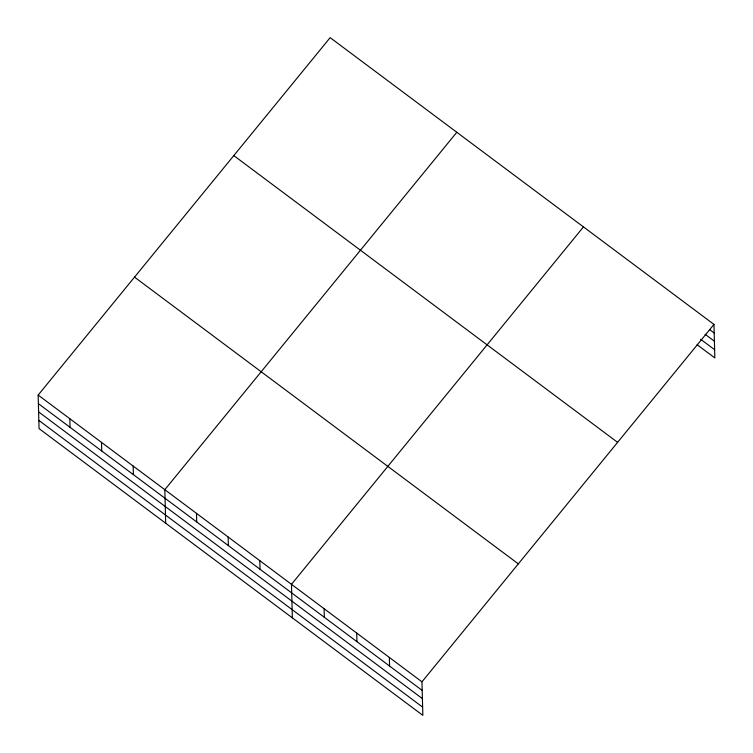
<?xml version="1.0" encoding="UTF-8"?>
<svg xmlns="http://www.w3.org/2000/svg" width="753" height="753" viewBox="0 0 753 753"><rect width="100%" height="100%" fill="white"/><g stroke="black" fill="none" stroke-linecap="round" stroke-linejoin="round"><path stroke-width="1.13" d="M713.957 324.402L421.972 681.823L422.847 715.35L39.043 428.598L38.168 395.071L330.153 37.65L713.957 324.402L714.832 357.929L697.127 344.695M456.807 132.274L164.822 489.695L165.698 523.231M583.462 226.907L291.477 584.328L292.352 617.855M709.524 329.513L714.183 332.995M705.081 334.257L714.399 341.222M700.638 339.255L714.616 349.703M233.797 155.598L617.601 442.35M134.523 277.123L518.328 563.875M38.168 395.071L421.972 681.823M38.394 403.664L422.198 690.416M38.61 411.891L422.414 698.643M38.827 420.372L422.631 707.123M389.348 657.444L389.574 666.038M356.724 633.075L356.95 641.669M324.101 608.697L324.327 617.291M259.813 560.665L260.039 569.268M228.15 537.011L228.375 545.605M196.486 513.358L196.712 521.951M133.159 466.041L133.385 474.635M101.495 442.387L101.721 450.981M69.831 418.724L70.057 427.327"/></g></svg>
